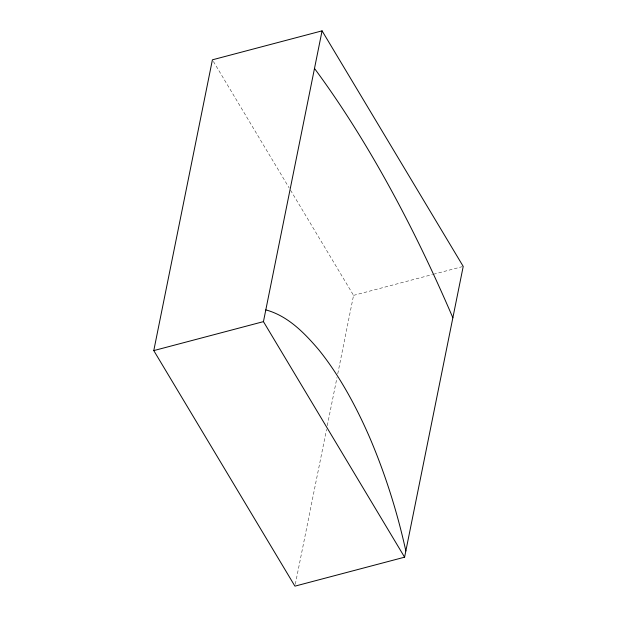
<?xml version="1.0" encoding="UTF-8"?>
<svg xmlns="http://www.w3.org/2000/svg" width="617" height="617" viewBox="0 0 617 617"><rect width="100%" height="100%" fill="white"/><g stroke="black" fill="none" stroke-linecap="round" stroke-linejoin="round"><path stroke-width="0.46" stroke-dasharray="3.08 2.31" d="M295.312 584.26L326.532 429.432M327.288 425.661L336.998 377.511M337.761 373.732L353.556 295.373L289.674 188.756M353.556 295.373L432.556 274.511M433.481 274.264L462.295 266.652M213.397 61.469L289.172 187.93"/><path stroke-width="0.93" d="M153.78 350.595L212.41 59.818L322.074 30.85L463.22 266.405L404.59 557.182L294.926 586.15L153.78 350.595L263.444 321.627L322.074 30.85M265.811 309.881C287.769 315.835 304.25 332.764 318.573 349.554A249.33 94.062 75.2 0 1 369.737 437.646C385.332 474.18 397.317 512.187 405.847 550.973M263.444 321.627L404.59 557.182M314.493 68.448A763.931 288.201 75.2 0 1 452.863 317.794"/></g></svg>
